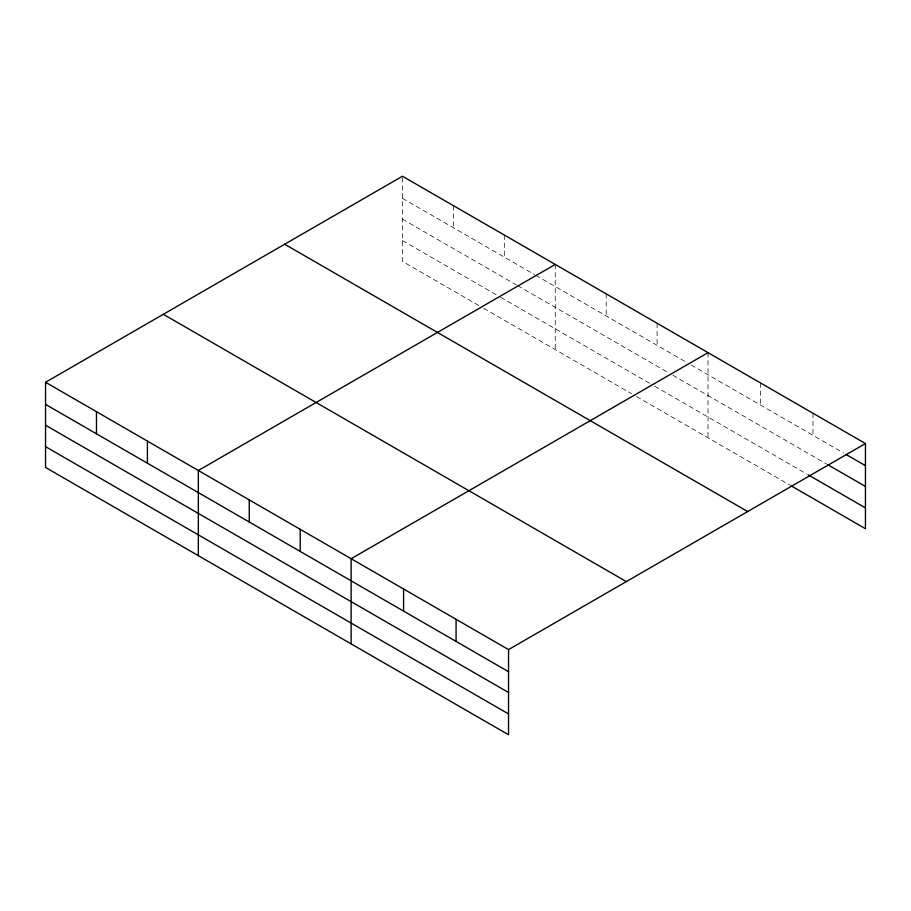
<?xml version="1.0" encoding="UTF-8"?>
<svg xmlns="http://www.w3.org/2000/svg" width="911" height="911" viewBox="0 0 911 911"><rect width="100%" height="100%" fill="white"/><g stroke="black" fill="none" stroke-linecap="round" stroke-linejoin="round"><path stroke-width="0.68" stroke-dasharray="4.55 3.42" d="M478.856 305.504L402.457 261.4L402.457 176.233M402.457 198.336L534.632 274.644M535.839 275.35L686.211 362.157M691.062 364.958L843.484 452.961M402.457 219.152L516.446 284.961M517.653 285.655L668.014 372.462M672.865 375.264L826.402 463.904M402.457 240.595L499.467 296.599M500.674 297.293L649.828 383.406M654.679 386.207L806.873 474.084M483.707 308.305L631.642 393.723M636.493 396.524L789.791 485.028M812.976 413.241L812.976 435.344M760.503 382.95L760.503 405.053M708.029 352.659L708.029 437.827M657.104 323.246L657.104 345.349M606.179 293.843L606.179 315.946M555.243 264.441L555.243 349.619M504.318 235.038L504.318 257.141M453.382 205.635L453.382 227.739"/><path stroke-width="1.37" d="M791.01 485.734L865.45 528.71L865.45 443.543L402.457 176.233L45.55 382.29L45.55 467.457L508.543 734.767L508.543 649.6L45.55 382.29M555.243 264.441L198.336 470.497L198.336 555.676M708.029 352.659L351.122 558.716L351.122 643.883M508.543 649.6L865.45 443.543M845.92 454.373L865.45 465.646M827.621 464.61L865.45 486.451M808.091 474.779L865.45 507.894M284.676 244.228L747.669 511.538M163.331 314.295L626.324 581.594M45.55 404.393L508.543 671.703M45.55 425.209L508.543 692.508M45.55 446.652L508.543 713.951M456.069 619.298L456.069 641.401M403.596 589.007L403.596 611.11M300.197 529.314L300.197 551.417M249.261 499.911L249.261 522.014M147.411 441.095L147.411 463.198M96.475 411.692L96.475 433.795"/></g></svg>
